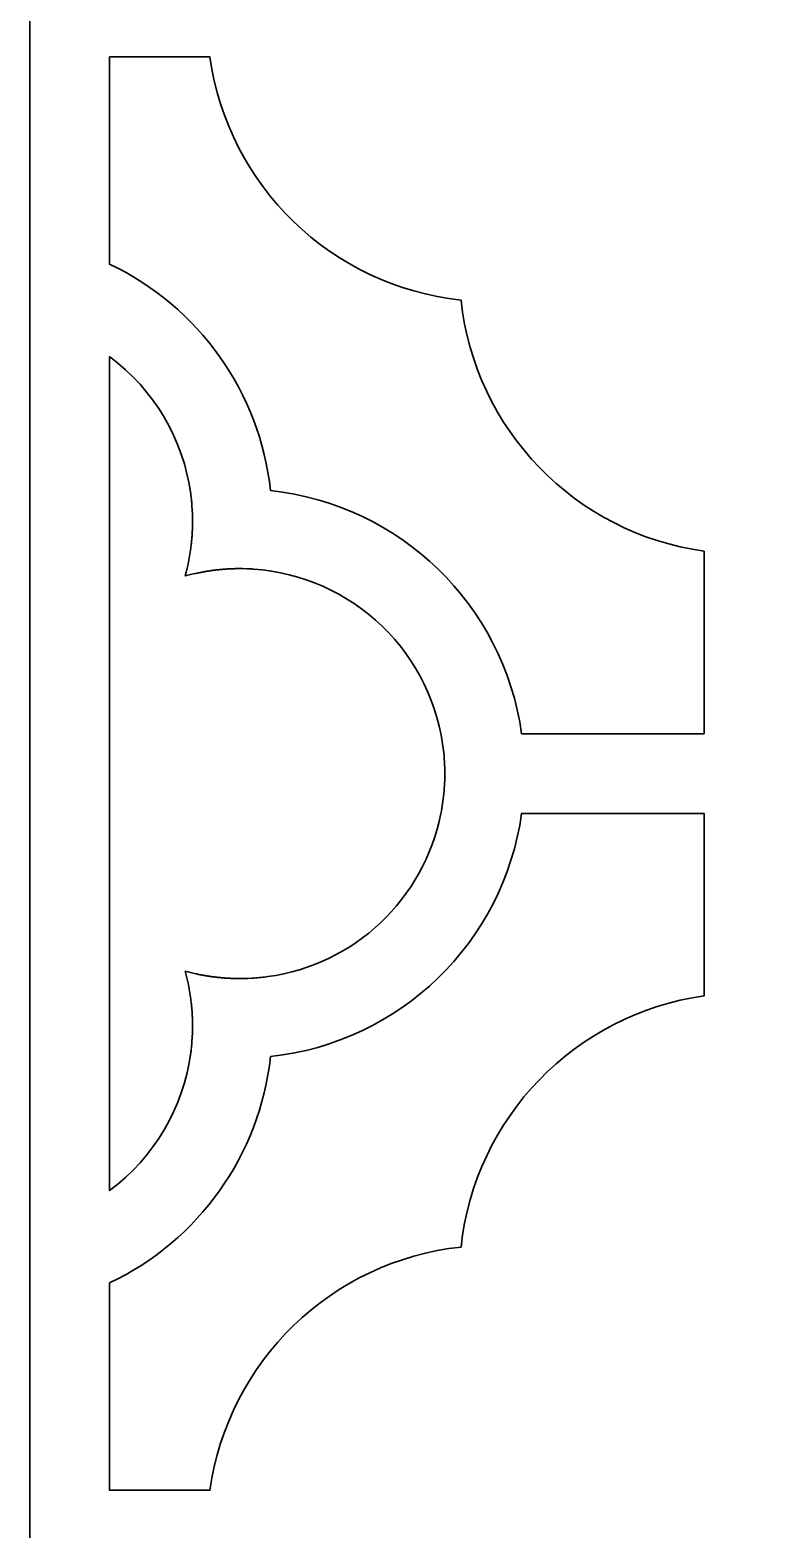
# Model space of a CAD drawing. Header units: centimetres. Extents: x -14 to -8.1, y -9 to 2.2.
# Drawn here: x -14.041 to -13.043, y -1.365 to 0.636 of the extents above; entities that cross this region are included whole.
import ezdxf

# ---------------------------------------------------------------- set-up
doc = ezdxf.new("R2010")
doc.units = ezdxf.units.CM
doc.header["$MEASUREMENT"] = 0
doc.layers.add('layer 1', color=7, linetype='Continuous')

msp = doc.modelspace()

# ---------------------------------------------------------------- linework, layer by layer
at = {"layer": 'layer 1', "lineweight": 30}
for points, knots in [([(-14.04071, 2.23468), (-14.04071, 2.23468), (-13.9345, 2.23468), (-13.9345, 2.23468), (-13.9345, 2.23468), (-13.9345, 2.23468), (-8.20693, 2.23468), (-8.20693, 2.23468), (-8.20693, 2.23468), (-8.20693, 2.23468), (-8.10073, 2.23468), (-8.10073, 2.23468), (-8.10073, 2.23468), (-8.10073, 2.23468), (-8.10073, 2.12848), (-8.10073, 2.12848), (-8.10073, 2.12848), (-8.10073, 2.12848), (-8.10073, -8.89401), (-8.10073, -8.89401), (-8.10073, -8.89401), (-8.10073, -8.89401), (-8.10073, -9.00021), (-8.10073, -9.00021), (-8.10073, -9.00021), (-8.10073, -9.00021), (-8.20693, -9.00021), (-8.20693, -9.00021), (-8.20693, -9.00021), (-8.20693, -9.00021), (-13.9345, -9.00021), (-13.9345, -9.00021), (-13.9345, -9.00021), (-13.9345, -9.00021), (-14.04071, -9.00021), (-14.04071, -9.00021), (-14.04071, -9.00021), (-14.04071, -9.00021), (-14.04071, -8.89401), (-14.04071, -8.89401), (-14.04071, -8.89401), (-14.04071, -8.89401), (-14.04071, 2.12848), (-14.04071, 2.12848), (-14.04071, 2.12848), (-14.04071, 2.12848), (-14.04071, 2.23468), (-14.04071, 2.23468)], [0, 0, 0, 0, 0.0769231, 0.0769231, 0.0769231, 0.0769231, 0.1538462, 0.1538462, 0.1538462, 0.1538462, 0.2307692, 0.2307692, 0.2307692, 0.2307692, 0.3076923, 0.3076923, 0.3076923, 0.3076923, 0.3846154, 0.3846154, 0.3846154, 0.3846154, 0.4615385, 0.4615385, 0.4615385, 0.4615385, 0.5384615, 0.5384615, 0.5384615, 0.5384615, 0.6153846, 0.6153846, 0.6153846, 0.6153846, 0.6923077, 0.6923077, 0.6923077, 0.6923077, 0.7692308, 0.7692308, 0.7692308, 0.7692308, 0.8461538, 0.8461538, 0.8461538, 0.8461538, 1, 1, 1, 1]), ([(-13.9345, 0.59952), (-13.9345, 0.59952), (-13.92429, 0.59952), (-13.92429, 0.59952), (-13.92429, 0.59952), (-13.92429, 0.59952), (-13.85188, 0.59952), (-13.85188, 0.59952), (-13.85188, 0.59952), (-13.85188, 0.59952), (-13.80071, 0.59952), (-13.80071, 0.59952), (-13.80071, 0.59952), (-13.77651, 0.42736), (-13.63864, 0.29373), (-13.46577, 0.27525), (-13.46577, 0.27525), (-13.44715, 0.10239), (-13.31368, -0.03562), (-13.1415, -0.05968), (-13.1415, -0.05968), (-13.1415, -0.05968), (-13.1415, -0.11096), (-13.1415, -0.11096), (-13.1415, -0.11096), (-13.1415, -0.11096), (-13.1415, -0.13711), (-13.1415, -0.13711), (-13.1415, -0.13711), (-13.1415, -0.13711), (-13.1415, -0.21452), (-13.1415, -0.21452), (-13.1415, -0.21452), (-13.1415, -0.21452), (-13.1415, -0.30313), (-13.1415, -0.30313), (-13.1415, -0.30313), (-13.1415, -0.30313), (-13.26322, -0.30313), (-13.26322, -0.30313), (-13.26322, -0.30313), (-13.26322, -0.30313), (-13.38494, -0.30313), (-13.38494, -0.30313), (-13.38494, -0.30313), (-13.40914, -0.13097), (-13.54701, 0.00266), (-13.71988, 0.02115), (-13.71988, 0.02115), (-13.73421, 0.15228), (-13.81536, 0.26655), (-13.9345, 0.32316), (-13.9345, 0.32316), (-13.9345, 0.32316), (-13.9345, 0.59952), (-13.9345, 0.59952)], [0, 0, 0, 0, 0.0666667, 0.0666667, 0.0666667, 0.0666667, 0.1333333, 0.1333333, 0.1333333, 0.1333333, 0.2, 0.2, 0.2, 0.2, 0.2666667, 0.2666667, 0.2666667, 0.2666667, 0.3333333, 0.3333333, 0.3333333, 0.3333333, 0.4, 0.4, 0.4, 0.4, 0.4666667, 0.4666667, 0.4666667, 0.4666667, 0.5333333, 0.5333333, 0.5333333, 0.5333333, 0.6, 0.6, 0.6, 0.6, 0.6666667, 0.6666667, 0.6666667, 0.6666667, 0.7333333, 0.7333333, 0.7333333, 0.7333333, 0.8, 0.8, 0.8, 0.8, 0.8666667, 0.8666667, 0.8666667, 0.8666667, 1, 1, 1, 1]), ([(-13.93451, 0.19987), (-13.8752, 0.15585), (-13.83616, 0.0897), (-13.82627, 0.0165), (-13.82627, 0.0165), (-13.82627, 0.0165), (-13.82612, 0.01536), (-13.82612, 0.01536), (-13.82612, 0.01536), (-13.82612, 0.01536), (-13.82599, 0.01421), (-13.82599, 0.01421), (-13.82599, 0.01421), (-13.82599, 0.01421), (-13.8257, 0.01188), (-13.8257, 0.01188), (-13.8257, 0.01188), (-13.8257, 0.01188), (-13.82549, 0.01014), (-13.82549, 0.01014), (-13.82549, 0.01014), (-13.82549, 0.01014), (-13.82537, 0.009), (-13.82537, 0.009), (-13.82537, 0.009), (-13.82537, 0.009), (-13.8252, 0.00725), (-13.8252, 0.00725), (-13.8252, 0.00725), (-13.8252, 0.00725), (-13.82506, 0.00576), (-13.82506, 0.00576), (-13.82506, 0.00576), (-13.82506, 0.00576), (-13.82493, 0.00435), (-13.82493, 0.00435), (-13.82493, 0.00435), (-13.82493, 0.00435), (-13.82483, 0.00317), (-13.82483, 0.00317), (-13.82483, 0.00317), (-13.82483, 0.00317), (-13.82476, 0.00219), (-13.82476, 0.00219), (-13.82476, 0.00219), (-13.82476, 0.00219), (-13.82465, 0.00084), (-13.82465, 0.00084), (-13.82465, 0.00084), (-13.82465, 0.00084), (-13.8243, -0.00442), (-13.8243, -0.00442), (-13.8243, -0.00442), (-13.8243, -0.00442), (-13.82423, -0.00559), (-13.82423, -0.00559), (-13.82423, -0.00559), (-13.82423, -0.00559), (-13.82419, -0.00677), (-13.82419, -0.00677), (-13.82419, -0.00677), (-13.82419, -0.00677), (-13.82412, -0.00795), (-13.82412, -0.00795), (-13.82412, -0.00795), (-13.82412, -0.00795), (-13.82409, -0.00913), (-13.82409, -0.00913), (-13.82409, -0.00913), (-13.82409, -0.00913), (-13.82403, -0.01086), (-13.82403, -0.01086), (-13.82403, -0.01086), (-13.82403, -0.01086), (-13.82392, -0.01478), (-13.82392, -0.01478), (-13.82392, -0.01478), (-13.82392, -0.01478), (-13.82391, -0.01625), (-13.82391, -0.01625), (-13.82391, -0.01625), (-13.82391, -0.01625), (-13.82387, -0.01803), (-13.82387, -0.01803), (-13.82387, -0.01803), (-13.82387, -0.01803), (-13.82385, -0.01979), (-13.82385, -0.01979), (-13.82385, -0.01979), (-13.82385, -0.01979), (-13.82387, -0.02098), (-13.82387, -0.02098), (-13.82387, -0.02098), (-13.82387, -0.02098), (-13.82387, -0.02216), (-13.82387, -0.02216), (-13.82387, -0.02216), (-13.82387, -0.02216), (-13.82391, -0.02334), (-13.82391, -0.02334), (-13.82391, -0.02334), (-13.82391, -0.02334), (-13.82391, -0.02451), (-13.82391, -0.02451), (-13.82391, -0.02451), (-13.82391, -0.02451), (-13.82394, -0.0257), (-13.82394, -0.0257), (-13.82394, -0.0257), (-13.82394, -0.0257), (-13.82396, -0.02687), (-13.82396, -0.02687), (-13.82396, -0.02687), (-13.82396, -0.02687), (-13.82399, -0.02805), (-13.82399, -0.02805), (-13.82399, -0.02805), (-13.82399, -0.02805), (-13.82403, -0.02922), (-13.82403, -0.02922), (-13.82403, -0.02922), (-13.82403, -0.02922), (-13.82409, -0.0304), (-13.82409, -0.0304), (-13.82409, -0.0304), (-13.82409, -0.0304), (-13.82412, -0.03157), (-13.82412, -0.03157), (-13.82412, -0.03157), (-13.82412, -0.03157), (-13.82419, -0.03276), (-13.82419, -0.03276), (-13.82419, -0.03276), (-13.82419, -0.03276), (-13.82423, -0.03391), (-13.82423, -0.03391), (-13.82423, -0.03391), (-13.82423, -0.03391), (-13.8243, -0.03509), (-13.8243, -0.03509), (-13.8243, -0.03509), (-13.8243, -0.03509), (-13.82436, -0.03625), (-13.82436, -0.03625), (-13.82436, -0.03625), (-13.82436, -0.03625), (-13.82444, -0.03743), (-13.82444, -0.03743), (-13.82444, -0.03743), (-13.82444, -0.03743), (-13.8245, -0.03857), (-13.8245, -0.03857), (-13.8245, -0.03857), (-13.8245, -0.03857), (-13.8246, -0.03976), (-13.8246, -0.03976), (-13.8246, -0.03976), (-13.8246, -0.03976), (-13.82468, -0.0409), (-13.82468, -0.0409), (-13.82468, -0.0409), (-13.82468, -0.0409), (-13.82478, -0.04208), (-13.82478, -0.04208), (-13.82478, -0.04208), (-13.82478, -0.04208), (-13.82487, -0.04323), (-13.82487, -0.04323), (-13.82487, -0.04323), (-13.82487, -0.04323), (-13.82499, -0.0444), (-13.82499, -0.0444), (-13.82499, -0.0444), (-13.82499, -0.0444), (-13.82508, -0.04555), (-13.82508, -0.04555), (-13.82508, -0.04555), (-13.82508, -0.04555), (-13.82519, -0.0467), (-13.82519, -0.0467), (-13.82519, -0.0467), (-13.82519, -0.0467), (-13.82529, -0.04784), (-13.82529, -0.04784), (-13.82529, -0.04784), (-13.82529, -0.04784), (-13.82542, -0.049), (-13.82542, -0.049), (-13.82542, -0.049), (-13.82542, -0.049), (-13.82554, -0.05015), (-13.82554, -0.05015), (-13.82554, -0.05015), (-13.82712, -0.06452), (-13.82986, -0.07875), (-13.83372, -0.09269), (-13.83372, -0.09269), (-13.82899, -0.09141), (-13.82423, -0.09025), (-13.81944, -0.08919), (-13.81944, -0.08919), (-13.81944, -0.08919), (-13.81833, -0.08895), (-13.81833, -0.08895), (-13.81833, -0.08895), (-13.81833, -0.08895), (-13.81721, -0.08872), (-13.81721, -0.08872), (-13.81721, -0.08872), (-13.81721, -0.08872), (-13.8161, -0.08846), (-13.8161, -0.08846), (-13.8161, -0.08846), (-13.8161, -0.08846), (-13.81498, -0.08826), (-13.81498, -0.08826), (-13.81498, -0.08826), (-13.81498, -0.08826), (-13.81387, -0.08803), (-13.81387, -0.08803), (-13.81387, -0.08803), (-13.81387, -0.08803), (-13.81276, -0.08781), (-13.81276, -0.08781), (-13.81276, -0.08781), (-13.81276, -0.08781), (-13.81163, -0.0876), (-13.81163, -0.0876), (-13.81163, -0.0876), (-13.81163, -0.0876), (-13.81052, -0.0874), (-13.81052, -0.0874), (-13.81052, -0.0874), (-13.81052, -0.0874), (-13.80938, -0.08718), (-13.80938, -0.08718), (-13.80938, -0.08718), (-13.80938, -0.08718), (-13.80827, -0.08698), (-13.80827, -0.08698), (-13.80827, -0.08698), (-13.80827, -0.08698), (-13.80713, -0.08678), (-13.80713, -0.08678), (-13.80713, -0.08678), (-13.80713, -0.08678), (-13.80601, -0.08661), (-13.80601, -0.08661), (-13.80601, -0.08661), (-13.80601, -0.08661), (-13.80487, -0.08641), (-13.80487, -0.08641), (-13.80487, -0.08641), (-13.80487, -0.08641), (-13.80374, -0.08623), (-13.80374, -0.08623), (-13.80374, -0.08623), (-13.80374, -0.08623), (-13.8026, -0.08605), (-13.8026, -0.08605), (-13.8026, -0.08605), (-13.8026, -0.08605), (-13.80148, -0.08588), (-13.80148, -0.08588), (-13.80148, -0.08588), (-13.80148, -0.08588), (-13.80033, -0.0857), (-13.80033, -0.0857), (-13.80033, -0.0857), (-13.80033, -0.0857), (-13.79918, -0.08555), (-13.79918, -0.08555), (-13.79918, -0.08555), (-13.79918, -0.08555), (-13.79803, -0.08537), (-13.79803, -0.08537), (-13.79803, -0.08537), (-13.79803, -0.08537), (-13.79691, -0.08524), (-13.79691, -0.08524), (-13.79691, -0.08524), (-13.79691, -0.08524), (-13.79576, -0.08508), (-13.79576, -0.08508), (-13.79576, -0.08508), (-13.79576, -0.08508), (-13.79461, -0.08495), (-13.79461, -0.08495), (-13.79461, -0.08495), (-13.79461, -0.08495), (-13.79347, -0.0848), (-13.79347, -0.0848), (-13.79347, -0.0848), (-13.79347, -0.0848), (-13.79233, -0.08467), (-13.79233, -0.08467), (-13.79233, -0.08467), (-13.79233, -0.08467), (-13.79117, -0.08453), (-13.79117, -0.08453), (-13.79117, -0.08453), (-13.79117, -0.08453), (-13.79003, -0.0844), (-13.79003, -0.0844), (-13.79003, -0.0844), (-13.79003, -0.0844), (-13.78887, -0.08427), (-13.78887, -0.08427), (-13.78887, -0.08427), (-13.78887, -0.08427), (-13.78772, -0.08417), (-13.78772, -0.08417), (-13.78772, -0.08417), (-13.78772, -0.08417), (-13.78658, -0.08406), (-13.78658, -0.08406), (-13.78658, -0.08406), (-13.78658, -0.08406), (-13.78543, -0.08397), (-13.78543, -0.08397), (-13.78543, -0.08397), (-13.78543, -0.08397), (-13.78425, -0.08385), (-13.78425, -0.08385), (-13.78425, -0.08385), (-13.78425, -0.08385), (-13.78311, -0.08375), (-13.78311, -0.08375), (-13.78311, -0.08375), (-13.78311, -0.08375), (-13.78192, -0.08365), (-13.78192, -0.08365), (-13.78192, -0.08365), (-13.78192, -0.08365), (-13.78078, -0.08357), (-13.78078, -0.08357), (-13.78078, -0.08357), (-13.78078, -0.08357), (-13.7796, -0.08347), (-13.7796, -0.08347), (-13.7796, -0.08347), (-13.7796, -0.08347), (-13.77845, -0.08341), (-13.77845, -0.08341), (-13.77845, -0.08341), (-13.77845, -0.08341), (-13.77727, -0.08334), (-13.77727, -0.08334), (-13.77727, -0.08334), (-13.77727, -0.08334), (-13.77612, -0.08328), (-13.77612, -0.08328), (-13.77612, -0.08328), (-13.77612, -0.08328), (-13.77493, -0.08321), (-13.77493, -0.08321), (-13.77493, -0.08321), (-13.77493, -0.08321), (-13.77378, -0.08317), (-13.77378, -0.08317), (-13.77378, -0.08317), (-13.77378, -0.08317), (-13.7726, -0.0831), (-13.7726, -0.0831), (-13.7726, -0.0831), (-13.7726, -0.0831), (-13.77142, -0.08306), (-13.77142, -0.08306), (-13.77142, -0.08306), (-13.77142, -0.08306), (-13.77024, -0.08299), (-13.77024, -0.08299), (-13.77024, -0.08299), (-13.77024, -0.08299), (-13.76908, -0.08296), (-13.76908, -0.08296), (-13.76908, -0.08296), (-13.76908, -0.08296), (-13.76789, -0.08293), (-13.76789, -0.08293), (-13.76789, -0.08293), (-13.76789, -0.08293), (-13.76672, -0.08291), (-13.76672, -0.08291), (-13.76672, -0.08291), (-13.76672, -0.08291), (-13.76554, -0.08288), (-13.76554, -0.08288), (-13.76554, -0.08288), (-13.76554, -0.08288), (-13.76436, -0.08288), (-13.76436, -0.08288), (-13.76436, -0.08288), (-13.76436, -0.08288), (-13.76318, -0.08284), (-13.76318, -0.08284), (-13.76318, -0.08284), (-13.76318, -0.08284), (-13.76201, -0.08284), (-13.76201, -0.08284), (-13.76201, -0.08284), (-13.76201, -0.08284), (-13.76081, -0.08282), (-13.76081, -0.08282), (-13.76081, -0.08282), (-13.76081, -0.08282), (-13.75963, -0.08284), (-13.75963, -0.08284), (-13.75963, -0.08284), (-13.75963, -0.08284), (-13.7582, -0.08285), (-13.7582, -0.08285), (-13.7582, -0.08285), (-13.7582, -0.08285), (-13.75667, -0.08288), (-13.75667, -0.08288), (-13.75667, -0.08288), (-13.75667, -0.08288), (-13.75162, -0.08301), (-13.75162, -0.08301), (-13.75162, -0.08301), (-13.75162, -0.08301), (-13.75017, -0.08307), (-13.75017, -0.08307), (-13.75017, -0.08307), (-13.75017, -0.08307), (-13.74488, -0.08333), (-13.74488, -0.08333), (-13.74488, -0.08333), (-13.74488, -0.08333), (-13.74371, -0.0834), (-13.74371, -0.0834), (-13.74371, -0.0834), (-13.74371, -0.0834), (-13.74252, -0.08346), (-13.74252, -0.08346), (-13.74252, -0.08346), (-13.67817, -0.08789), (-13.61741, -0.11489), (-13.57097, -0.15966), (-13.57097, -0.15966), (-13.52453, -0.20444), (-13.49543, -0.26427), (-13.48885, -0.32845), (-13.48885, -0.32845), (-13.48885, -0.32845), (-13.48846, -0.33261), (-13.48846, -0.33261), (-13.48846, -0.33261), (-13.48846, -0.33261), (-13.48833, -0.33427), (-13.48833, -0.33427), (-13.48833, -0.33427), (-13.48803, -0.33804), (-13.48781, -0.34182), (-13.48765, -0.34561), (-13.48765, -0.34561), (-13.48765, -0.34561), (-13.48761, -0.34687), (-13.48761, -0.34687), (-13.48761, -0.34687), (-13.48761, -0.34687), (-13.48754, -0.34856), (-13.48754, -0.34856), (-13.48754, -0.34856), (-13.48754, -0.34856), (-13.48748, -0.35097), (-13.48748, -0.35097), (-13.48748, -0.35097), (-13.48748, -0.35097), (-13.48747, -0.35227), (-13.48747, -0.35227), (-13.48747, -0.35227), (-13.48747, -0.35227), (-13.48744, -0.35364), (-13.48744, -0.35364), (-13.48744, -0.35364), (-13.48744, -0.35364), (-13.48743, -0.35537), (-13.48743, -0.35537), (-13.48743, -0.35537), (-13.48743, -0.35537), (-13.48743, -0.35705), (-13.48743, -0.35705), (-13.48743, -0.35705), (-13.48743, -0.35705), (-13.48744, -0.35874), (-13.48744, -0.35874), (-13.48744, -0.35874), (-13.48744, -0.35874), (-13.48747, -0.3601), (-13.48747, -0.3601), (-13.48747, -0.3601), (-13.48747, -0.3601), (-13.48748, -0.36129), (-13.48748, -0.36129), (-13.48748, -0.36129), (-13.48748, -0.36129), (-13.48751, -0.36298), (-13.48751, -0.36298), (-13.48751, -0.36298), (-13.48751, -0.36298), (-13.48757, -0.36469), (-13.48757, -0.36469), (-13.48757, -0.36469), (-13.48757, -0.36469), (-13.48761, -0.36585), (-13.48761, -0.36585), (-13.48761, -0.36585), (-13.48778, -0.37022), (-13.48804, -0.37459), (-13.48839, -0.37895), (-13.48839, -0.37895), (-13.48839, -0.37895), (-13.48875, -0.38313), (-13.48875, -0.38313), (-13.48875, -0.38313), (-13.48966, -0.39191), (-13.49094, -0.40063), (-13.49261, -0.40929), (-13.49261, -0.40929), (-13.51509, -0.52369), (-13.60794, -0.61119), (-13.72345, -0.62705), (-13.72345, -0.62705), (-13.72949, -0.62787), (-13.73557, -0.6285), (-13.74166, -0.62893), (-13.74166, -0.62893), (-13.74166, -0.62893), (-13.7431, -0.62902), (-13.7431, -0.62902), (-13.7431, -0.62902), (-13.7431, -0.62902), (-13.74428, -0.6291), (-13.74428, -0.6291), (-13.74428, -0.6291), (-13.74428, -0.6291), (-13.75017, -0.62938), (-13.75017, -0.62938), (-13.75017, -0.62938), (-13.75017, -0.62938), (-13.75162, -0.62944), (-13.75162, -0.62944), (-13.75162, -0.62944), (-13.75162, -0.62944), (-13.75581, -0.62956), (-13.75581, -0.62956), (-13.75581, -0.62956), (-13.75581, -0.62956), (-13.75727, -0.62957), (-13.75727, -0.62957), (-13.75727, -0.62957), (-13.75727, -0.62957), (-13.75906, -0.6296), (-13.75906, -0.6296), (-13.75906, -0.6296), (-13.75906, -0.6296), (-13.76081, -0.62963), (-13.76081, -0.62963), (-13.76081, -0.62963), (-13.76081, -0.62963), (-13.76201, -0.6296), (-13.76201, -0.6296), (-13.76201, -0.6296), (-13.76201, -0.6296), (-13.76318, -0.6296), (-13.76318, -0.6296), (-13.76318, -0.6296), (-13.76318, -0.6296), (-13.76436, -0.62957), (-13.76436, -0.62957), (-13.76436, -0.62957), (-13.76436, -0.62957), (-13.76554, -0.62957), (-13.76554, -0.62957), (-13.76554, -0.62957), (-13.76554, -0.62957), (-13.76672, -0.62954), (-13.76672, -0.62954), (-13.76672, -0.62954), (-13.76672, -0.62954), (-13.76789, -0.62952), (-13.76789, -0.62952), (-13.76789, -0.62952), (-13.76789, -0.62952), (-13.76908, -0.62949), (-13.76908, -0.62949), (-13.76908, -0.62949), (-13.76908, -0.62949), (-13.77024, -0.62945), (-13.77024, -0.62945), (-13.77024, -0.62945), (-13.77024, -0.62945), (-13.77142, -0.62939), (-13.77142, -0.62939), (-13.77142, -0.62939), (-13.77142, -0.62939), (-13.7726, -0.62935), (-13.7726, -0.62935), (-13.7726, -0.62935), (-13.7726, -0.62935), (-13.77378, -0.62928), (-13.77378, -0.62928), (-13.77378, -0.62928), (-13.77378, -0.62928), (-13.77493, -0.62924), (-13.77493, -0.62924), (-13.77493, -0.62924), (-13.77493, -0.62924), (-13.77612, -0.62918), (-13.77612, -0.62918), (-13.77612, -0.62918), (-13.77612, -0.62918), (-13.77726, -0.62912), (-13.77726, -0.62912), (-13.77726, -0.62912), (-13.77726, -0.62912), (-13.77844, -0.62904), (-13.77844, -0.62904), (-13.77844, -0.62904), (-13.77844, -0.62904), (-13.77959, -0.62898), (-13.77959, -0.62898), (-13.77959, -0.62898), (-13.77959, -0.62898), (-13.78077, -0.62888), (-13.78077, -0.62888), (-13.78077, -0.62888), (-13.78077, -0.62888), (-13.78191, -0.6288), (-13.78191, -0.6288), (-13.78191, -0.6288), (-13.78191, -0.6288), (-13.7831, -0.6287), (-13.7831, -0.6287), (-13.7831, -0.6287), (-13.7831, -0.6287), (-13.78424, -0.6286), (-13.78424, -0.6286), (-13.78424, -0.6286), (-13.78424, -0.6286), (-13.7854, -0.62848), (-13.7854, -0.62848), (-13.7854, -0.62848), (-13.7854, -0.62848), (-13.78656, -0.6284), (-13.78656, -0.6284), (-13.78656, -0.6284), (-13.78656, -0.6284), (-13.7877, -0.62828), (-13.7877, -0.62828), (-13.7877, -0.62828), (-13.7877, -0.62828), (-13.78885, -0.62818), (-13.78885, -0.62818), (-13.78885, -0.62818), (-13.78885, -0.62818), (-13.79001, -0.62805), (-13.79001, -0.62805), (-13.79001, -0.62805), (-13.79001, -0.62805), (-13.79115, -0.62792), (-13.79115, -0.62792), (-13.79115, -0.62792), (-13.79115, -0.62792), (-13.7923, -0.62779), (-13.7923, -0.62779), (-13.7923, -0.62779), (-13.7923, -0.62779), (-13.79345, -0.62766), (-13.79345, -0.62766), (-13.79345, -0.62766), (-13.79345, -0.62766), (-13.79459, -0.6275), (-13.79459, -0.6275), (-13.79459, -0.6275), (-13.79459, -0.6275), (-13.79574, -0.62737), (-13.79574, -0.62737), (-13.79574, -0.62737), (-13.79574, -0.62737), (-13.79689, -0.62721), (-13.79689, -0.62721), (-13.79689, -0.62721), (-13.79689, -0.62721), (-13.79801, -0.62709), (-13.79801, -0.62709), (-13.79801, -0.62709), (-13.79801, -0.62709), (-13.79915, -0.62691), (-13.79915, -0.62691), (-13.79915, -0.62691), (-13.79915, -0.62691), (-13.80029, -0.62675), (-13.80029, -0.62675), (-13.80029, -0.62675), (-13.80029, -0.62675), (-13.80145, -0.62656), (-13.80145, -0.62656), (-13.80145, -0.62656), (-13.80145, -0.62656), (-13.80257, -0.62641), (-13.80257, -0.62641), (-13.80257, -0.62641), (-13.80257, -0.62641), (-13.80371, -0.62622), (-13.80371, -0.62622), (-13.80371, -0.62622), (-13.80371, -0.62622), (-13.80483, -0.62604), (-13.80483, -0.62604), (-13.80483, -0.62604), (-13.80483, -0.62604), (-13.80598, -0.62584), (-13.80598, -0.62584), (-13.80598, -0.62584), (-13.80598, -0.62584), (-13.8071, -0.62567), (-13.8071, -0.62567), (-13.8071, -0.62567), (-13.8071, -0.62567), (-13.80824, -0.62546), (-13.80824, -0.62546), (-13.80824, -0.62546), (-13.80824, -0.62546), (-13.80935, -0.62527), (-13.80935, -0.62527), (-13.80935, -0.62527), (-13.80935, -0.62527), (-13.81048, -0.62504), (-13.81048, -0.62504), (-13.81048, -0.62504), (-13.81048, -0.62504), (-13.81159, -0.62486), (-13.81159, -0.62486), (-13.81159, -0.62486), (-13.81159, -0.62486), (-13.81271, -0.62463), (-13.81271, -0.62463), (-13.81271, -0.62463), (-13.81271, -0.62463), (-13.81383, -0.62442), (-13.81383, -0.62442), (-13.81383, -0.62442), (-13.81383, -0.62442), (-13.81494, -0.6242), (-13.81494, -0.6242), (-13.81494, -0.6242), (-13.81494, -0.6242), (-13.81606, -0.62399), (-13.81606, -0.62399), (-13.81606, -0.62399), (-13.81606, -0.62399), (-13.81717, -0.62373), (-13.81717, -0.62373), (-13.81717, -0.62373), (-13.81717, -0.62373), (-13.81829, -0.62351), (-13.81829, -0.62351), (-13.81829, -0.62351), (-13.81829, -0.62351), (-13.8194, -0.62325), (-13.8194, -0.62325), (-13.8194, -0.62325), (-13.82419, -0.62222), (-13.82894, -0.62105), (-13.83366, -0.61976), (-13.83366, -0.61976), (-13.82985, -0.63371), (-13.82714, -0.64793), (-13.82555, -0.6623), (-13.82555, -0.6623), (-13.82555, -0.6623), (-13.82543, -0.66345), (-13.82543, -0.66345), (-13.82543, -0.66345), (-13.82543, -0.66345), (-13.8253, -0.6646), (-13.8253, -0.6646), (-13.8253, -0.6646), (-13.8253, -0.6646), (-13.8252, -0.66576), (-13.8252, -0.66576), (-13.8252, -0.66576), (-13.8252, -0.66576), (-13.82508, -0.6669), (-13.82508, -0.6669), (-13.82508, -0.6669), (-13.82508, -0.6669), (-13.82499, -0.66804), (-13.82499, -0.66804), (-13.82499, -0.66804), (-13.82499, -0.66804), (-13.82487, -0.66923), (-13.82487, -0.66923), (-13.82487, -0.66923), (-13.82487, -0.66923), (-13.82478, -0.67037), (-13.82478, -0.67037), (-13.82478, -0.67037), (-13.82478, -0.67037), (-13.82468, -0.67155), (-13.82468, -0.67155), (-13.82468, -0.67155), (-13.82468, -0.67155), (-13.8246, -0.6727), (-13.8246, -0.6727), (-13.8246, -0.6727), (-13.8246, -0.6727), (-13.8245, -0.67388), (-13.8245, -0.67388), (-13.8245, -0.67388), (-13.8245, -0.67388), (-13.82444, -0.67502), (-13.82444, -0.67502), (-13.82444, -0.67502), (-13.82444, -0.67502), (-13.82436, -0.67621), (-13.82436, -0.67621), (-13.82436, -0.67621), (-13.82436, -0.67621), (-13.8243, -0.67736), (-13.8243, -0.67736), (-13.8243, -0.67736), (-13.8243, -0.67736), (-13.82423, -0.67854), (-13.82423, -0.67854), (-13.82423, -0.67854), (-13.82423, -0.67854), (-13.82419, -0.6797), (-13.82419, -0.6797), (-13.82419, -0.6797), (-13.82419, -0.6797), (-13.82412, -0.68087), (-13.82412, -0.68087), (-13.82412, -0.68087), (-13.82412, -0.68087), (-13.82409, -0.68205), (-13.82409, -0.68205), (-13.82409, -0.68205), (-13.82409, -0.68205), (-13.82403, -0.68324), (-13.82403, -0.68324), (-13.82403, -0.68324), (-13.82403, -0.68324), (-13.82399, -0.6844), (-13.82399, -0.6844), (-13.82399, -0.6844), (-13.82399, -0.6844), (-13.82396, -0.68558), (-13.82396, -0.68558), (-13.82396, -0.68558), (-13.82396, -0.68558), (-13.82394, -0.68676), (-13.82394, -0.68676), (-13.82394, -0.68676), (-13.82394, -0.68676), (-13.82391, -0.68794), (-13.82391, -0.68794), (-13.82391, -0.68794), (-13.82391, -0.68794), (-13.82391, -0.68911), (-13.82391, -0.68911), (-13.82391, -0.68911), (-13.82391, -0.68911), (-13.82387, -0.6903), (-13.82387, -0.6903), (-13.82387, -0.6903), (-13.82387, -0.6903), (-13.82387, -0.69147), (-13.82387, -0.69147), (-13.82387, -0.69147), (-13.82387, -0.69147), (-13.82385, -0.69266), (-13.82385, -0.69266), (-13.82385, -0.69266), (-13.82385, -0.69266), (-13.82387, -0.69385), (-13.82387, -0.69385), (-13.82387, -0.69385), (-13.82387, -0.69385), (-13.82389, -0.69528), (-13.82389, -0.69528), (-13.82389, -0.69528), (-13.82389, -0.69528), (-13.82391, -0.6968), (-13.82391, -0.6968), (-13.82391, -0.6968), (-13.82391, -0.6968), (-13.82399, -0.70079), (-13.82399, -0.70079), (-13.82399, -0.70079), (-13.82399, -0.70079), (-13.82409, -0.70332), (-13.82409, -0.70332), (-13.82409, -0.70332), (-13.82409, -0.70332), (-13.82412, -0.70451), (-13.82412, -0.70451), (-13.82412, -0.70451), (-13.82412, -0.70451), (-13.82419, -0.70568), (-13.82419, -0.70568), (-13.82419, -0.70568), (-13.82419, -0.70568), (-13.82422, -0.70671), (-13.82422, -0.70671), (-13.82422, -0.70671), (-13.82422, -0.70671), (-13.8243, -0.70803), (-13.8243, -0.70803), (-13.8243, -0.70803), (-13.8243, -0.70803), (-13.82464, -0.71315), (-13.82464, -0.71315), (-13.82464, -0.71315), (-13.82464, -0.71315), (-13.82475, -0.71446), (-13.82475, -0.71446), (-13.82475, -0.71446), (-13.82475, -0.71446), (-13.82483, -0.71563), (-13.82483, -0.71563), (-13.82483, -0.71563), (-13.82483, -0.71563), (-13.82493, -0.7168), (-13.82493, -0.7168), (-13.82493, -0.7168), (-13.82493, -0.7168), (-13.82505, -0.71794), (-13.82505, -0.71794), (-13.82505, -0.71794), (-13.82505, -0.71794), (-13.82514, -0.71907), (-13.82514, -0.71907), (-13.82514, -0.71907), (-13.82514, -0.71907), (-13.82529, -0.72071), (-13.82529, -0.72071), (-13.82529, -0.72071), (-13.82529, -0.72071), (-13.82544, -0.72203), (-13.82544, -0.72203), (-13.82544, -0.72203), (-13.82544, -0.72203), (-13.82563, -0.72376), (-13.82563, -0.72376), (-13.82563, -0.72376), (-13.82563, -0.72376), (-13.82589, -0.72587), (-13.82589, -0.72587), (-13.82589, -0.72587), (-13.82589, -0.72587), (-13.82605, -0.72723), (-13.82605, -0.72723), (-13.82605, -0.72723), (-13.82605, -0.72723), (-13.8262, -0.72838), (-13.8262, -0.72838), (-13.8262, -0.72838), (-13.83599, -0.80178), (-13.87508, -0.86813), (-13.9345, -0.9123), (-13.9345, -0.9123), (-13.9345, -0.9123), (-13.9345, 0.19987), (-13.9345, 0.19987)], [0, 0, 0, 0, 0.0041152, 0.0041152, 0.0041152, 0.0041152, 0.0082305, 0.0082305, 0.0082305, 0.0082305, 0.0123457, 0.0123457, 0.0123457, 0.0123457, 0.0164609, 0.0164609, 0.0164609, 0.0164609, 0.0205761, 0.0205761, 0.0205761, 0.0205761, 0.0246914, 0.0246914, 0.0246914, 0.0246914, 0.0288066, 0.0288066, 0.0288066, 0.0288066, 0.0329218, 0.0329218, 0.0329218, 0.0329218, 0.037037, 0.037037, 0.037037, 0.037037, 0.0411523, 0.0411523, 0.0411523, 0.0411523, 0.0452675, 0.0452675, 0.0452675, 0.0452675, 0.0493827, 0.0493827, 0.0493827, 0.0493827, 0.0534979, 0.0534979, 0.0534979, 0.0534979, 0.0576132, 0.0576132, 0.0576132, 0.0576132, 0.0617284, 0.0617284, 0.0617284, 0.0617284, 0.0658436, 0.0658436, 0.0658436, 0.0658436, 0.0699588, 0.0699588, 0.0699588, 0.0699588, 0.0740741, 0.0740741, 0.0740741, 0.0740741, 0.0781893, 0.0781893, 0.0781893, 0.0781893, 0.0823045, 0.0823045, 0.0823045, 0.0823045, 0.0864198, 0.0864198, 0.0864198, 0.0864198, 0.090535, 0.090535, 0.090535, 0.090535, 0.0946502, 0.0946502, 0.0946502, 0.0946502, 0.0987654, 0.0987654, 0.0987654, 0.0987654, 0.1028807, 0.1028807, 0.1028807, 0.1028807, 0.1069959, 0.1069959, 0.1069959, 0.1069959, 0.1111111, 0.1111111, 0.1111111, 0.1111111, 0.1152263, 0.1152263, 0.1152263, 0.1152263, 0.1193416, 0.1193416, 0.1193416, 0.1193416, 0.1234568, 0.1234568, 0.1234568, 0.1234568, 0.127572, 0.127572, 0.127572, 0.127572, 0.1316872, 0.1316872, 0.1316872, 0.1316872, 0.1358025, 0.1358025, 0.1358025, 0.1358025, 0.1399177, 0.1399177, 0.1399177, 0.1399177, 0.1440329, 0.1440329, 0.1440329, 0.1440329, 0.1481481, 0.1481481, 0.1481481, 0.1481481, 0.1522634, 0.1522634, 0.1522634, 0.1522634, 0.1563786, 0.1563786, 0.1563786, 0.1563786, 0.1604938, 0.1604938, 0.1604938, 0.1604938, 0.1646091, 0.1646091, 0.1646091, 0.1646091, 0.1687243, 0.1687243, 0.1687243, 0.1687243, 0.1728395, 0.1728395, 0.1728395, 0.1728395, 0.1769547, 0.1769547, 0.1769547, 0.1769547, 0.18107, 0.18107, 0.18107, 0.18107, 0.1851852, 0.1851852, 0.1851852, 0.1851852, 0.1893004, 0.1893004, 0.1893004, 0.1893004, 0.1934156, 0.1934156, 0.1934156, 0.1934156, 0.1975309, 0.1975309, 0.1975309, 0.1975309, 0.2016461, 0.2016461, 0.2016461, 0.2016461, 0.2057613, 0.2057613, 0.2057613, 0.2057613, 0.2098765, 0.2098765, 0.2098765, 0.2098765, 0.2139918, 0.2139918, 0.2139918, 0.2139918, 0.218107, 0.218107, 0.218107, 0.218107, 0.2222222, 0.2222222, 0.2222222, 0.2222222, 0.2263374, 0.2263374, 0.2263374, 0.2263374, 0.2304527, 0.2304527, 0.2304527, 0.2304527, 0.2345679, 0.2345679, 0.2345679, 0.2345679, 0.2386831, 0.2386831, 0.2386831, 0.2386831, 0.2427984, 0.2427984, 0.2427984, 0.2427984, 0.2469136, 0.2469136, 0.2469136, 0.2469136, 0.2510288, 0.2510288, 0.2510288, 0.2510288, 0.255144, 0.255144, 0.255144, 0.255144, 0.2592593, 0.2592593, 0.2592593, 0.2592593, 0.2633745, 0.2633745, 0.2633745, 0.2633745, 0.2674897, 0.2674897, 0.2674897, 0.2674897, 0.2716049, 0.2716049, 0.2716049, 0.2716049, 0.2757202, 0.2757202, 0.2757202, 0.2757202, 0.2798354, 0.2798354, 0.2798354, 0.2798354, 0.2839506, 0.2839506, 0.2839506, 0.2839506, 0.2880658, 0.2880658, 0.2880658, 0.2880658, 0.2921811, 0.2921811, 0.2921811, 0.2921811, 0.2962963, 0.2962963, 0.2962963, 0.2962963, 0.3004115, 0.3004115, 0.3004115, 0.3004115, 0.3045267, 0.3045267, 0.3045267, 0.3045267, 0.308642, 0.308642, 0.308642, 0.308642, 0.3127572, 0.3127572, 0.3127572, 0.3127572, 0.3168724, 0.3168724, 0.3168724, 0.3168724, 0.3209877, 0.3209877, 0.3209877, 0.3209877, 0.3251029, 0.3251029, 0.3251029, 0.3251029, 0.3292181, 0.3292181, 0.3292181, 0.3292181, 0.3333333, 0.3333333, 0.3333333, 0.3333333, 0.3374486, 0.3374486, 0.3374486, 0.3374486, 0.3415638, 0.3415638, 0.3415638, 0.3415638, 0.345679, 0.345679, 0.345679, 0.345679, 0.3497942, 0.3497942, 0.3497942, 0.3497942, 0.3539095, 0.3539095, 0.3539095, 0.3539095, 0.3580247, 0.3580247, 0.3580247, 0.3580247, 0.3621399, 0.3621399, 0.3621399, 0.3621399, 0.3662551, 0.3662551, 0.3662551, 0.3662551, 0.3703704, 0.3703704, 0.3703704, 0.3703704, 0.3744856, 0.3744856, 0.3744856, 0.3744856, 0.3786008, 0.3786008, 0.3786008, 0.3786008, 0.382716, 0.382716, 0.382716, 0.382716, 0.3868313, 0.3868313, 0.3868313, 0.3868313, 0.3909465, 0.3909465, 0.3909465, 0.3909465, 0.3950617, 0.3950617, 0.3950617, 0.3950617, 0.399177, 0.399177, 0.399177, 0.399177, 0.4032922, 0.4032922, 0.4032922, 0.4032922, 0.4074074, 0.4074074, 0.4074074, 0.4074074, 0.4115226, 0.4115226, 0.4115226, 0.4115226, 0.4156379, 0.4156379, 0.4156379, 0.4156379, 0.4197531, 0.4197531, 0.4197531, 0.4197531, 0.4238683, 0.4238683, 0.4238683, 0.4238683, 0.4279835, 0.4279835, 0.4279835, 0.4279835, 0.4320988, 0.4320988, 0.4320988, 0.4320988, 0.436214, 0.436214, 0.436214, 0.436214, 0.4403292, 0.4403292, 0.4403292, 0.4403292, 0.4444444, 0.4444444, 0.4444444, 0.4444444, 0.4485597, 0.4485597, 0.4485597, 0.4485597, 0.4526749, 0.4526749, 0.4526749, 0.4526749, 0.4567901, 0.4567901, 0.4567901, 0.4567901, 0.4609053, 0.4609053, 0.4609053, 0.4609053, 0.4650206, 0.4650206, 0.4650206, 0.4650206, 0.4691358, 0.4691358, 0.4691358, 0.4691358, 0.473251, 0.473251, 0.473251, 0.473251, 0.4773663, 0.4773663, 0.4773663, 0.4773663, 0.4814815, 0.4814815, 0.4814815, 0.4814815, 0.4855967, 0.4855967, 0.4855967, 0.4855967, 0.4897119, 0.4897119, 0.4897119, 0.4897119, 0.4938272, 0.4938272, 0.4938272, 0.4938272, 0.4979424, 0.4979424, 0.4979424, 0.4979424, 0.5020576, 0.5020576, 0.5020576, 0.5020576, 0.5061728, 0.5061728, 0.5061728, 0.5061728, 0.5102881, 0.5102881, 0.5102881, 0.5102881, 0.5144033, 0.5144033, 0.5144033, 0.5144033, 0.5185185, 0.5185185, 0.5185185, 0.5185185, 0.5226337, 0.5226337, 0.5226337, 0.5226337, 0.526749, 0.526749, 0.526749, 0.526749, 0.5308642, 0.5308642, 0.5308642, 0.5308642, 0.5349794, 0.5349794, 0.5349794, 0.5349794, 0.5390947, 0.5390947, 0.5390947, 0.5390947, 0.5432099, 0.5432099, 0.5432099, 0.5432099, 0.5473251, 0.5473251, 0.5473251, 0.5473251, 0.5514403, 0.5514403, 0.5514403, 0.5514403, 0.5555556, 0.5555556, 0.5555556, 0.5555556, 0.5596708, 0.5596708, 0.5596708, 0.5596708, 0.563786, 0.563786, 0.563786, 0.563786, 0.5679012, 0.5679012, 0.5679012, 0.5679012, 0.5720165, 0.5720165, 0.5720165, 0.5720165, 0.5761317, 0.5761317, 0.5761317, 0.5761317, 0.5802469, 0.5802469, 0.5802469, 0.5802469, 0.5843621, 0.5843621, 0.5843621, 0.5843621, 0.5884774, 0.5884774, 0.5884774, 0.5884774, 0.5925926, 0.5925926, 0.5925926, 0.5925926, 0.5967078, 0.5967078, 0.5967078, 0.5967078, 0.600823, 0.600823, 0.600823, 0.600823, 0.6049383, 0.6049383, 0.6049383, 0.6049383, 0.6090535, 0.6090535, 0.6090535, 0.6090535, 0.6131687, 0.6131687, 0.6131687, 0.6131687, 0.617284, 0.617284, 0.617284, 0.617284, 0.6213992, 0.6213992, 0.6213992, 0.6213992, 0.6255144, 0.6255144, 0.6255144, 0.6255144, 0.6296296, 0.6296296, 0.6296296, 0.6296296, 0.6337449, 0.6337449, 0.6337449, 0.6337449, 0.6378601, 0.6378601, 0.6378601, 0.6378601, 0.6419753, 0.6419753, 0.6419753, 0.6419753, 0.6460905, 0.6460905, 0.6460905, 0.6460905, 0.6502058, 0.6502058, 0.6502058, 0.6502058, 0.654321, 0.654321, 0.654321, 0.654321, 0.6584362, 0.6584362, 0.6584362, 0.6584362, 0.6625514, 0.6625514, 0.6625514, 0.6625514, 0.6666667, 0.6666667, 0.6666667, 0.6666667, 0.6707819, 0.6707819, 0.6707819, 0.6707819, 0.6748971, 0.6748971, 0.6748971, 0.6748971, 0.6790123, 0.6790123, 0.6790123, 0.6790123, 0.6831276, 0.6831276, 0.6831276, 0.6831276, 0.6872428, 0.6872428, 0.6872428, 0.6872428, 0.691358, 0.691358, 0.691358, 0.691358, 0.6954733, 0.6954733, 0.6954733, 0.6954733, 0.6995885, 0.6995885, 0.6995885, 0.6995885, 0.7037037, 0.7037037, 0.7037037, 0.7037037, 0.7078189, 0.7078189, 0.7078189, 0.7078189, 0.7119342, 0.7119342, 0.7119342, 0.7119342, 0.7160494, 0.7160494, 0.7160494, 0.7160494, 0.7201646, 0.7201646, 0.7201646, 0.7201646, 0.7242798, 0.7242798, 0.7242798, 0.7242798, 0.7283951, 0.7283951, 0.7283951, 0.7283951, 0.7325103, 0.7325103, 0.7325103, 0.7325103, 0.7366255, 0.7366255, 0.7366255, 0.7366255, 0.7407407, 0.7407407, 0.7407407, 0.7407407, 0.744856, 0.744856, 0.744856, 0.744856, 0.7489712, 0.7489712, 0.7489712, 0.7489712, 0.7530864, 0.7530864, 0.7530864, 0.7530864, 0.7572016, 0.7572016, 0.7572016, 0.7572016, 0.7613169, 0.7613169, 0.7613169, 0.7613169, 0.7654321, 0.7654321, 0.7654321, 0.7654321, 0.7695473, 0.7695473, 0.7695473, 0.7695473, 0.7736626, 0.7736626, 0.7736626, 0.7736626, 0.7777778, 0.7777778, 0.7777778, 0.7777778, 0.781893, 0.781893, 0.781893, 0.781893, 0.7860082, 0.7860082, 0.7860082, 0.7860082, 0.7901235, 0.7901235, 0.7901235, 0.7901235, 0.7942387, 0.7942387, 0.7942387, 0.7942387, 0.7983539, 0.7983539, 0.7983539, 0.7983539, 0.8024691, 0.8024691, 0.8024691, 0.8024691, 0.8065844, 0.8065844, 0.8065844, 0.8065844, 0.8106996, 0.8106996, 0.8106996, 0.8106996, 0.8148148, 0.8148148, 0.8148148, 0.8148148, 0.81893, 0.81893, 0.81893, 0.81893, 0.8230453, 0.8230453, 0.8230453, 0.8230453, 0.8271605, 0.8271605, 0.8271605, 0.8271605, 0.8312757, 0.8312757, 0.8312757, 0.8312757, 0.8353909, 0.8353909, 0.8353909, 0.8353909, 0.8395062, 0.8395062, 0.8395062, 0.8395062, 0.8436214, 0.8436214, 0.8436214, 0.8436214, 0.8477366, 0.8477366, 0.8477366, 0.8477366, 0.8518519, 0.8518519, 0.8518519, 0.8518519, 0.8559671, 0.8559671, 0.8559671, 0.8559671, 0.8600823, 0.8600823, 0.8600823, 0.8600823, 0.8641975, 0.8641975, 0.8641975, 0.8641975, 0.8683128, 0.8683128, 0.8683128, 0.8683128, 0.872428, 0.872428, 0.872428, 0.872428, 0.8765432, 0.8765432, 0.8765432, 0.8765432, 0.8806584, 0.8806584, 0.8806584, 0.8806584, 0.8847737, 0.8847737, 0.8847737, 0.8847737, 0.8888889, 0.8888889, 0.8888889, 0.8888889, 0.8930041, 0.8930041, 0.8930041, 0.8930041, 0.8971193, 0.8971193, 0.8971193, 0.8971193, 0.9012346, 0.9012346, 0.9012346, 0.9012346, 0.9053498, 0.9053498, 0.9053498, 0.9053498, 0.909465, 0.909465, 0.909465, 0.909465, 0.9135802, 0.9135802, 0.9135802, 0.9135802, 0.9176955, 0.9176955, 0.9176955, 0.9176955, 0.9218107, 0.9218107, 0.9218107, 0.9218107, 0.9259259, 0.9259259, 0.9259259, 0.9259259, 0.9300412, 0.9300412, 0.9300412, 0.9300412, 0.9341564, 0.9341564, 0.9341564, 0.9341564, 0.9382716, 0.9382716, 0.9382716, 0.9382716, 0.9423868, 0.9423868, 0.9423868, 0.9423868, 0.9465021, 0.9465021, 0.9465021, 0.9465021, 0.9506173, 0.9506173, 0.9506173, 0.9506173, 0.9547325, 0.9547325, 0.9547325, 0.9547325, 0.9588477, 0.9588477, 0.9588477, 0.9588477, 0.962963, 0.962963, 0.962963, 0.962963, 0.9670782, 0.9670782, 0.9670782, 0.9670782, 0.9711934, 0.9711934, 0.9711934, 0.9711934, 0.9753086, 0.9753086, 0.9753086, 0.9753086, 0.9794239, 0.9794239, 0.9794239, 0.9794239, 0.9835391, 0.9835391, 0.9835391, 0.9835391, 0.9876543, 0.9876543, 0.9876543, 0.9876543, 0.9917695, 0.9917695, 0.9917695, 0.9917695, 1, 1, 1, 1]), ([(-13.93451, -1.03562), (-13.81538, -0.97896), (-13.73416, -0.86474), (-13.71988, -0.7336), (-13.71988, -0.7336), (-13.54703, -0.71497), (-13.40901, -0.5815), (-13.38494, -0.40932), (-13.38494, -0.40932), (-13.38494, -0.40932), (-13.26322, -0.40932), (-13.26322, -0.40932), (-13.26322, -0.40932), (-13.26322, -0.40932), (-13.1415, -0.40932), (-13.1415, -0.40932), (-13.1415, -0.40932), (-13.1415, -0.40932), (-13.1415, -0.49793), (-13.1415, -0.49793), (-13.1415, -0.49793), (-13.1415, -0.49793), (-13.1415, -0.57536), (-13.1415, -0.57536), (-13.1415, -0.57536), (-13.1415, -0.57536), (-13.1415, -0.60148), (-13.1415, -0.60148), (-13.1415, -0.60148), (-13.1415, -0.60148), (-13.1415, -0.65277), (-13.1415, -0.65277), (-13.1415, -0.65277), (-13.31366, -0.67696), (-13.44729, -0.81483), (-13.46577, -0.9877), (-13.46577, -0.9877), (-13.63863, -1.00631), (-13.77664, -1.13979), (-13.80071, -1.31198), (-13.80071, -1.31198), (-13.80071, -1.31198), (-13.85188, -1.31198), (-13.85188, -1.31198), (-13.85188, -1.31198), (-13.85188, -1.31198), (-13.92429, -1.31198), (-13.92429, -1.31198), (-13.92429, -1.31198), (-13.92429, -1.31198), (-13.9345, -1.31198), (-13.9345, -1.31198), (-13.9345, -1.31198), (-13.9345, -1.31198), (-13.9345, -1.03562), (-13.9345, -1.03562)], [0, 0, 0, 0, 0.0666667, 0.0666667, 0.0666667, 0.0666667, 0.1333333, 0.1333333, 0.1333333, 0.1333333, 0.2, 0.2, 0.2, 0.2, 0.2666667, 0.2666667, 0.2666667, 0.2666667, 0.3333333, 0.3333333, 0.3333333, 0.3333333, 0.4, 0.4, 0.4, 0.4, 0.4666667, 0.4666667, 0.4666667, 0.4666667, 0.5333333, 0.5333333, 0.5333333, 0.5333333, 0.6, 0.6, 0.6, 0.6, 0.6666667, 0.6666667, 0.6666667, 0.6666667, 0.7333333, 0.7333333, 0.7333333, 0.7333333, 0.8, 0.8, 0.8, 0.8, 0.8666667, 0.8666667, 0.8666667, 0.8666667, 1, 1, 1, 1])]:
    msp.add_open_spline(points, degree=3, knots=knots, dxfattribs=at)

doc.saveas('drawing.dxf')
